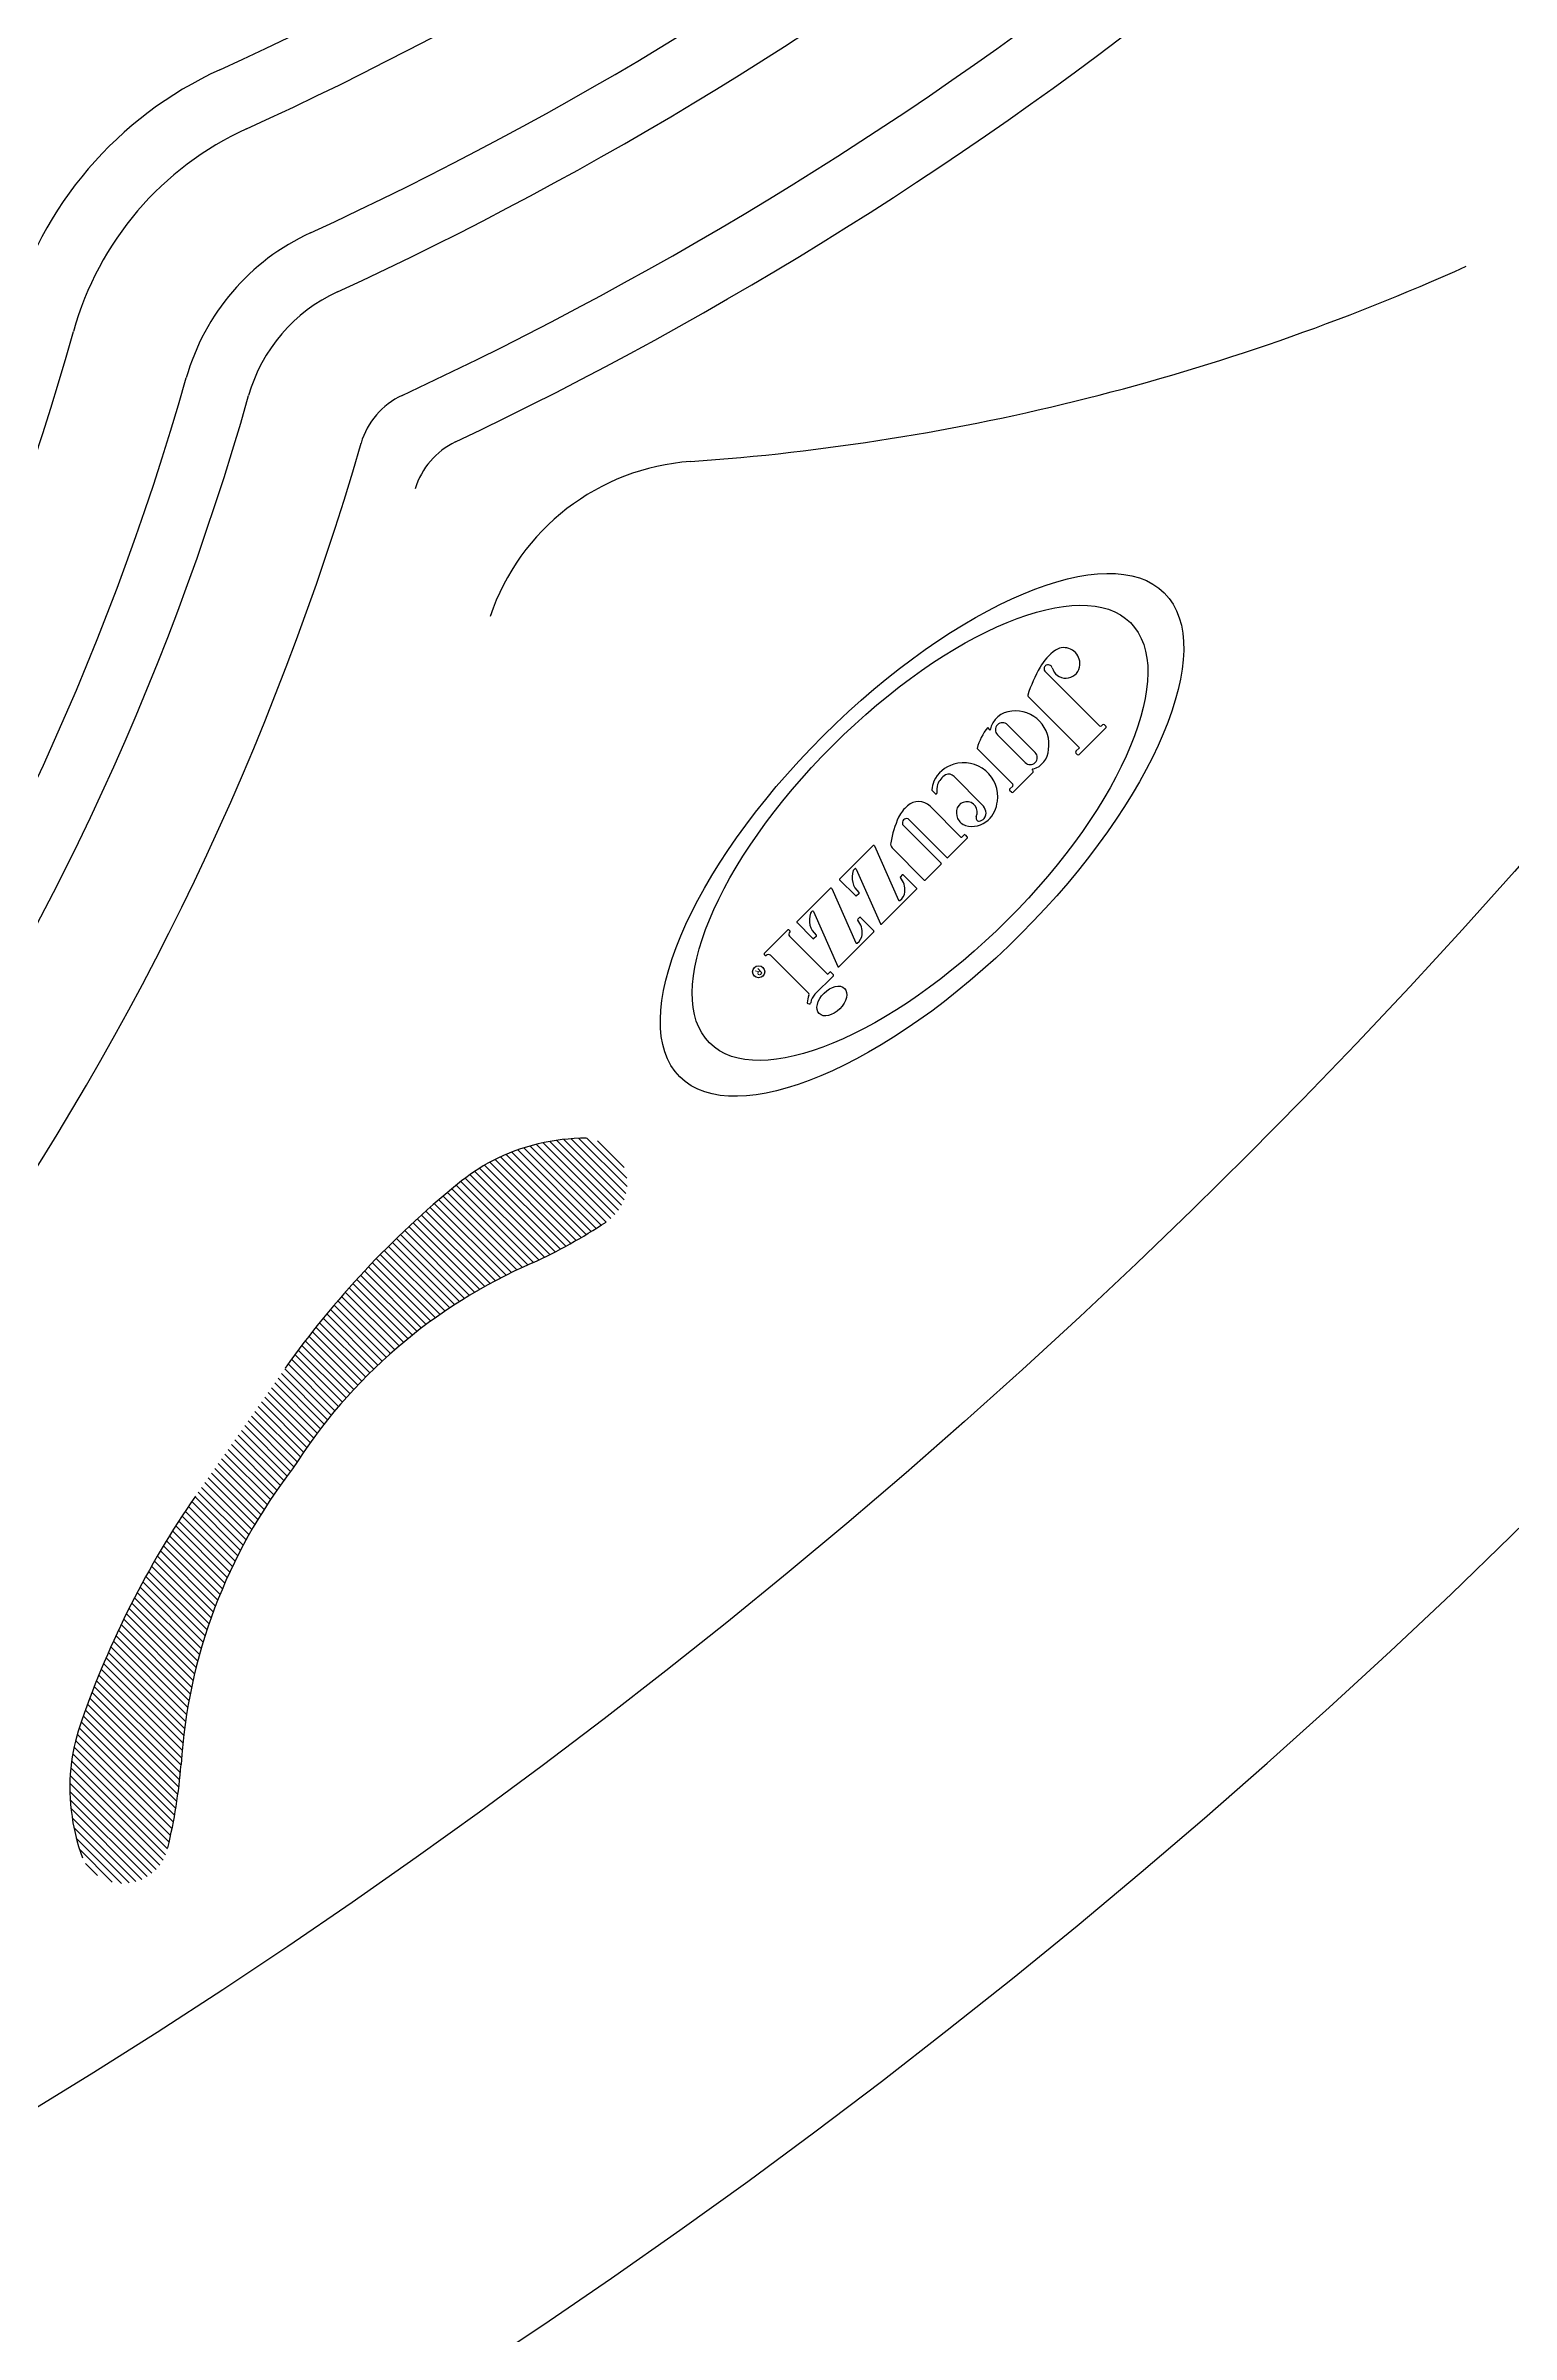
# Model space of a CAD drawing. Header units: millimetres. Extents: x -1265.95 to -1263.98, y 2239.13 to 2240.96.
# Drawn here: x -1264.451 to -1264.2584, y 2239.2881 to 2239.589 of the extents above; entities that cross this region are included whole.
import ezdxf
from ezdxf.enums import TextEntityAlignment as Align

# ---------------------------------------------------------------- set-up
doc = ezdxf.new("R2010")
doc.units = ezdxf.units.MM
doc.layers.add('jacuzzi', color=1, linetype='Continuous')
doc.styles.add('ROMANS', font='romans', dxfattribs={"height": 4})

msp = doc.modelspace()

# ---------------------------------------------------------------- hatches: boundary and pattern name
at = {"layer": 'jacuzzi'}
h = msp.add_hatch(dxfattribs=at)
h.set_pattern_fill('ANSI31', color=256, scale=0.005999999999999926, angle=90, style=0)
h.set_pattern_definition([(135, (-1265.526048045855, 2231.744542879253), (-0.0005303300858899041, -0.000530330085889904), [])])
h.paths.add_polyline_path([(-1264.387051660107, 2239.428968817452, 0.04001454400603576), (-1264.37719453967, 2239.434460495156, 0.6938377762855723), (-1264.379941055671, 2239.445360502591, 0.1177673447023922), (-1264.392298454266, 2239.442402409265, 0.04259187891050135), (-1264.396118650849, 2239.439929834546, 0.06980968098465323), (-1264.419541511593, 2239.415146733706), (-1264.425444839228, 2239.406715908109), (-1264.431348166865, 2239.398285082512, 0.0698096809816707), (-1264.446625573655, 2239.367798473413, 0.04259187890962165), (-1264.447642449691, 2239.363362992515, 0.1177673447022849), (-1264.446195668922, 2239.350739108739, 0.6938377762806459), (-1264.435013648573, 2239.351886250025, 0.04001454400633235), (-1264.433224493303, 2239.363027177757, -0.1502414616668748), (-1264.418563962056, 2239.401897866044, -0.1502414616667112)])

# ---------------------------------------------------------------- linework, layer by layer
for p, q in [((-1264.319701104826, 2239.506770550768), (-1264.312513108148, 2239.499575609181)), ((-1264.31515688122, 2239.496676245203), (-1264.321905582954, 2239.503431467408)), ((-1264.3268742225, 2239.499022239394), (-1264.327208659968, 2239.49935699999)), ((-1264.3259234522, 2239.498400310047), (-1264.322272499988, 2239.494745830353)), ((-1264.320963003167, 2239.496054063184), (-1264.324613955379, 2239.499708542878)), ((-1264.311691506457, 2239.499285743566), (-1264.31517972815, 2239.495800888875)), ((-1264.312254840758, 2239.499575484475), (-1264.312117771984, 2239.499712420944)), ((-1264.311859504594, 2239.499712296237), (-1264.311691381751, 2239.499544010956)), ((-1264.323924465145, 2239.491918809199), (-1264.328602926257, 2239.496601790553)), ((-1264.31543799554, 2239.495801013582), (-1264.315606118383, 2239.495969298862)), ((-1264.315605993677, 2239.496227566252), (-1264.31515688122, 2239.496676245203)), ((-1264.331622509579, 2239.492888956335), (-1264.327934481237, 2239.489197364689)), ((-1264.32428409234, 2239.49130138633), (-1264.323924589851, 2239.491660541809)), ((-1264.32127913254, 2239.493416802765), (-1264.323840771131, 2239.490857636792)), ((-1264.321330854927, 2239.493726967342), (-1264.321279007834, 2239.493675070155)), ((-1264.330741754946, 2239.48494628947), (-1264.334780053932, 2239.488988490186)), ((-1264.334520684369, 2239.49108507533), (-1264.334075871337, 2239.490639832528)), ((-1264.324099038521, 2239.490857761499), (-1264.324284217046, 2239.49104311894)), ((-1264.338351887703, 2239.486545418504), (-1264.333323980026, 2239.481512652956)), ((-1264.332575415508, 2239.482260494923), (-1264.337625244869, 2239.487315203336)), ((-1264.342266434009, 2239.483827289519), (-1264.346661784322, 2239.479436181813)), ((-1264.34208204731, 2239.483792906125), (-1264.338921651868, 2239.476661711166)), ((-1264.33975712619, 2239.483516332149), (-1264.33554182027, 2239.479296953479)), ((-1264.329888062437, 2239.484816182628), (-1264.332446281813, 2239.48226043257)), ((-1264.3303150142, 2239.485243546904), (-1264.330612621251, 2239.484946227117)), ((-1264.330185880505, 2239.485243484551), (-1264.329888000084, 2239.484945316322)), ((-1264.344501442017, 2239.480748788237), (-1264.341306373866, 2239.473539356915)), ((-1264.338435509484, 2239.47997842114), (-1264.338673589406, 2239.479740571025)), ((-1264.336562225272, 2239.478232523104), (-1264.338306375789, 2239.479978358787)), ((-1264.333324042379, 2239.481383519261), (-1264.335412686575, 2239.479296891126)), ((-1264.347876802279, 2239.478222336651), (-1264.352272152591, 2239.473831228945)), ((-1264.347692415579, 2239.478187953257), (-1264.344532020137, 2239.471056758298)), ((-1264.34670129009, 2239.479346529642), (-1264.34456149656, 2239.477204668683)), ((-1264.344139197004, 2239.477497489213), (-1264.344432362865, 2239.47720460633)), ((-1264.336562287625, 2239.478103389409), (-1264.341158357693, 2239.473511755692)), ((-1264.352311658359, 2239.473741576774), (-1264.350171864829, 2239.471599715815)), ((-1264.350111810286, 2239.475143835369), (-1264.346916742136, 2239.467934404047)), ((-1264.344045877753, 2239.474373468272), (-1264.344283957674, 2239.474135618157)), ((-1264.342172593541, 2239.472627570236), (-1264.343916744058, 2239.474373405919)), ((-1264.353465202828, 2239.472744512723), (-1264.356569076694, 2239.469643634867)), ((-1264.353336069133, 2239.47274445037), (-1264.353199096381, 2239.472607345278)), ((-1264.348302760841, 2239.466972320174), (-1264.353246403892, 2239.471920739681)), ((-1264.349749565274, 2239.471892536345), (-1264.350042731134, 2239.471599653462)), ((-1264.342172655894, 2239.472498436541), (-1264.346768725962, 2239.467906802824)), ((-1264.356569139047, 2239.469514501171), (-1264.35644064871, 2239.469385886689)), ((-1264.355775277461, 2239.469406540043), (-1264.350736063786, 2239.464362457574)), ((-1264.349957842796, 2239.464247443774), (-1264.347488329085, 2239.466714573789)), ((-1264.34795948917, 2239.4671861891), (-1264.348173627146, 2239.466972257821)), ((-1264.347488266732, 2239.466843707485), (-1264.347830355475, 2239.467186126747)), ((-1264.350867832095, 2239.463058668455), (-1264.350676582284, 2239.46301502331))]:
    msp.add_line(p, q, dxfattribs=at)
at = {"layer": 'jacuzzi', "color": 3}
msp.add_lwpolyline([(-1264.895837286479, 2240.958501669846, 36499.99997180494), (-1264.895737286479, 2240.958501664366)], format="xyb", dxfattribs=at)
at = {"layer": 'jacuzzi'}
for centre, radius in [((-1264.895837286479, 2240.046001669845), 0.8524999999999894), ((-1264.35731207722, 2239.467241162989), 0.0007946180292527129)]:
    msp.add_circle(centre, radius, dxfattribs=at)
for centre, radius, start, end in [((-1264.611626880562, 2239.988561483643), 0.4425763688760747, 294.493458165052, 348.5741763296843), ((-1264.611626880562, 2239.988561483643), 0.4510951008645476, 294.493458165052, 348.5741763296843), ((-1264.611626880562, 2239.988561483643), 0.4670288184437983, 294.732305392439, 348.5741763296843), ((-1264.611626880562, 2239.988561483643), 0.4755475504322725, 294.732305392439, 348.5741763296843), ((-1264.611626880562, 2239.988561483643), 0.491481268011522, 294.9660741577813, 348.5741763296843), ((-1264.611626880562, 2239.988561483643), 0.4999999999999938, 295.399788504994, 348.5741763296843), ((-1264.407409967052, 2239.540312745316), 0.04999999999999939, 114.493458165052, 164.483031943079), ((-1264.407409967052, 2239.540312745316), 0.04148126801152668, 114.493458165052, 164.483031943079), ((-1264.403680333045, 2239.537123913497), 0.02999999999999963, 114.732305392439, 164.1700065837908), ((-1264.387244419695, 2239.832890009826), 0.2993126863162828, 274.0181313400795, 294.248291851398), ((-1264.403680333045, 2239.537123913497), 0.02148126801152562, 114.732305392439, 164.1700065837908), ((-1264.769054968124, 2239.640721127433), 0.3338438577128046, 270, 344.483031943079), ((-1264.769054968124, 2239.640721127433), 0.3497775752920552, 270, 344.1700065837909), ((-1264.769054968124, 2239.640721127433), 0.3582963072805297, 270, 344.1700065837909), ((-1264.399960891238, 2239.533939694537), 0.009999999999999877, 114.9660741577813, 163.8644831491064), ((-1264.769054968124, 2239.640721127433), 0.3742300248597791, 270, 343.8644831491064), ((-1264.392871663121, 2239.527859676785), 0.009999999999999877, 115.3997885049939, 163.2998532178965), ((-1264.36416877142, 2239.504386798539), 0.02999999999999963, 94.01813134007949, 161.3904581357069), ((-1264.314321303774, 2239.503858556807), 0.00691561041184519, 125.1477374275155, 150.3906663710073), ((-1264.317254794324, 2239.508025108152), 0.00181997336414345, 99.78118667953872, 125.1477374275155), ((-1264.317205108231, 2239.50773689215), 0.002112440750221887, 347.9526401366919, 99.78118667953872), ((-1264.302598909026, 2239.497254891364), 0.02037005463747639, 150.5327655101968, 161.8167816095722), ((-1264.319202515303, 2239.5070692074), 0.0006054000811997617, 162.1752637683477, 181.5012646929737), ((-1264.319243231651, 2239.507104641124), 0.0005668017380958553, 185.1922761673118, 216.1166206593779), ((-1264.319345702118, 2239.507115247856), 0.0004549933410358625, 111.1005864368095, 162.1752637683477), ((-1264.319270552361, 2239.506920498644), 0.0006637389789262921, 60.74749798979176, 111.1005864368095), ((-1264.319168546855, 2239.507102623925), 0.0004549933410358625, 14.36052346761884, 60.74749798979176), ((-1264.316942831034, 2239.507672456305), 0.001842509620443206, 194.3605234676189, 348.2099385301849), ((-1264.321776386906, 2239.503560538749), 0.0001826226441872878, 163.7954881664453, 224.9723343099877), ((-1264.323875539303, 2239.498450365542), 0.003052726751960445, 93.37219830758814, 169.2028679527191), ((-1264.323559365627, 2239.497118183832), 0.004407590457415699, 351.2756392439017, 96.4579742185059), ((-1264.321368652797, 2239.494671293083), 0.007487424988978417, 141.2583215127895, 165.058542808025), ((-1264.325268703789, 2239.499054426462), 0.0009255073020725407, 44.97233430998774, 224.9723343099877), ((-1264.3123839121, 2239.499704680523), 0.000182622644187249, 224.9723343099877, 314.9723343076848), ((-1264.311988700642, 2239.499583224895), 0.000182622644187249, 44.97233430998774, 134.9723343076848), ((-1264.311820577799, 2239.499414939614), 0.0001826226441872554, 314.9723343076848, 44.97233430998774), ((-1264.330449348925, 2239.490428210191), 0.004270101185214153, 106.6546981191259, 154.3155983505831), ((-1264.330351936721, 2239.490261333429), 0.004458128184621409, 352.1036778362089, 107.2394516196212), ((-1264.321617751578, 2239.495399946768), 0.0009255073020693243, 224.9723343099877, 44.97233430998774), ((-1264.321995085913, 2239.496583836938), 0.002795535711650668, 284.8953967336024, 357.2484270186112), ((-1264.315476922335, 2239.496098370204), 0.0001826226441872554, 134.9723343076848, 224.9723343099877), ((-1264.315308799492, 2239.495930084924), 0.000182622644187249, 224.9723343099877, 314.9723343076848), ((-1264.329908151963, 2239.490679189767), 0.004671822420891797, 159.9754142257697, 173.8812812032326), ((-1264.331720792818, 2239.491114375321), 0.002194756140795418, 160.2426913608855, 189.8307302776662), ((-1264.331301517679, 2239.490911987372), 0.0026582112801499, 123.5495298073564, 159.1920014233641), ((-1264.332342491801, 2239.492305370592), 0.000926793785141958, 39.02669510672781, 117.511214831771), ((-1264.324053661193, 2239.491789737857), 0.0001826226441872483, 314.9723343076848, 44.97233430998774), ((-1264.321266256903, 2239.493791503013), 9.131132209361328e-05, 96.42764259171162, 224.9723343099877), ((-1264.321408203882, 2239.493545998813), 0.000182622644187249, 314.9723343076848, 44.97233430998774), ((-1264.335101558101, 2239.485773611656), 0.004210719616554541, 129.0459095017553, 154.8224609629916), ((-1264.336295754483, 2239.487474252664), 0.002142490008147962, 44.97233430998774, 132.8955777448913), ((-1264.334440213323, 2239.491165468703), 0.0001137483352589672, 174.1034975718284, 224.9723343099877), ((-1264.33399540029, 2239.4907202259), 0.0001137483352589656, 224.9723343099877, 9.83073027766621), ((-1264.329545761143, 2239.488157542618), 0.001784805878551553, 159.365910941905, 250.8795133553843), ((-1264.329957852982, 2239.488218573315), 0.001380457022709748, 335.2556472811722, 155.7066326949507), ((-1264.329349484286, 2239.487831639713), 0.001966580366760662, 15.40962202403774, 43.98475143575939), ((-1264.329894874791, 2239.490070194408), 0.003981152496582306, 313.5719525801103, 353.9250467988582), ((-1264.324155020998, 2239.491172190281), 0.0001826226441872483, 134.9723343076848, 224.9723343099877), ((-1264.323969842473, 2239.490986832841), 0.0001826226441872483, 224.9723343099877, 314.9723343076848), ((-1264.326107810094, 2239.481766650766), 0.01405608752227887, 155.637269031006, 170.0508363072768), ((-1264.337850823857, 2239.486804250168), 0.000576479724769891, 75.83497746891712, 199.2360288908603), ((-1264.338222691655, 2239.486674489846), 0.0001826226441856016, 199.2360288919338, 224.9723343099877), ((-1264.337754440917, 2239.487186131994), 0.0001826226441920698, 44.97233430998774, 75.83497746891712), ((-1264.329285527634, 2239.48951755976), 0.003161342101932884, 254.4995295446731, 312.4741943268319), ((-1264.32832794193, 2239.487457284509), 0.0004185558594907486, 154.0018601950199, 269.0595946927275), ((-1264.328432565675, 2239.488009019684), 0.0009751467483122939, 275.7533165927514, 321.3137469957355), ((-1264.328583130441, 2239.488109673902), 0.001155693633361469, 322.0843255668802, 12.21496003249859), ((-1264.342186040637, 2239.483746818472), 0.0001137483352589656, 23.90191270324454, 134.9723343076848), ((-1264.339240341997, 2239.484032617517), 0.0007304905767515097, 167.1416600274817, 224.9723343099877), ((-1264.330677156922, 2239.485010825142), 9.131132209362417e-05, 224.9723343099877, 314.9723343076848), ((-1264.330250478529, 2239.485178948879), 9.131132209362417e-05, 44.97233430998774, 134.9723343076848), ((-1264.329952598108, 2239.484880780652), 9.131132209362417e-05, 314.9723343076848, 44.97233430998774), ((-1264.346597248651, 2239.479371583789), 9.131132209362417e-05, 134.9723343076848, 224.9723343099877), ((-1264.342418141911, 2239.479632085849), 0.00261840255933219, 159.7998688863338, 228.7495479321236), ((-1264.342853734561, 2239.479182472771), 0.002433133650174183, 139.0466545814123, 146.1941393422302), ((-1264.344605435344, 2239.480702700585), 0.0001137483352589656, 23.90191270324454, 139.0466545814123), ((-1264.338609053734, 2239.479675973001), 9.131132209362417e-05, 134.9723343076848, 220.0311602889132), ((-1264.340642837249, 2239.477967540298), 0.00256481700339895, 355.1296647746196, 40.03116028891322), ((-1264.338370973813, 2239.479913823116), 9.131132209362417e-05, 44.97233430998774, 134.9723343076848), ((-1264.33338857805, 2239.481448117285), 9.131132209362417e-05, 314.9723343076848, 44.97233430998774), ((-1264.332510817484, 2239.482325030594), 9.131132209362417e-05, 224.9723343099877, 314.9723343076848), ((-1264.347796408906, 2239.478141865604), 0.0001137483352589656, 23.90191270324454, 134.9723343076848), ((-1264.344496898536, 2239.477269204354), 9.131132209362417e-05, 224.9723343099877, 314.9723343076848), ((-1264.344219590377, 2239.47757796026), 0.0001137483352589656, 314.9723343076848, 48.74954793212363), ((-1264.338817658541, 2239.476707798819), 0.0001137483352589656, 203.9019127032445, 305.3097812832801), ((-1264.339674290474, 2239.477917225639), 0.001595818341346187, 305.3097812832801, 353.977162663616), ((-1264.336626823296, 2239.478167987433), 9.131132209362417e-05, 314.9723343076848, 44.97233430998774), ((-1264.335477222246, 2239.479361489151), 9.131132209362417e-05, 224.9723343099877, 314.9723343076848), ((-1264.352207616921, 2239.473766630921), 9.131132209362417e-05, 134.9723343076848, 224.9723343099877), ((-1264.34802851018, 2239.474027132981), 0.00261840255933219, 159.7998688863338, 228.7495479321236), ((-1264.34846410283, 2239.473577519903), 0.002433133650174183, 139.0466545814123, 146.1941393422302), ((-1264.350215803614, 2239.475097747716), 0.0001137483352589656, 23.90191270324454, 139.0466545814123), ((-1264.344219422004, 2239.474071020133), 9.131132209362417e-05, 134.9723343076848, 220.0311602889132), ((-1264.346253205518, 2239.47236258743), 0.00256481700339895, 355.1296647746196, 40.03116028891322), ((-1264.343981342082, 2239.474308870248), 9.131132209362417e-05, 44.97233430998774, 134.9723343076848), ((-1264.341222893364, 2239.473576353716), 9.131132209362417e-05, 203.9019127032445, 314.9723343076848), ((-1264.353400667157, 2239.472679914699), 9.131132209362417e-05, 44.97233430998774, 134.9723343076848), ((-1264.352988011796, 2239.472178882365), 0.0003652452883744967, 127.1447014098458, 224.9723343099877), ((-1264.353263694405, 2239.472542809607), 9.131132209362417e-05, 307.1447014098458, 44.97233430998774), ((-1264.350107266805, 2239.471664251486), 9.131132209362417e-05, 224.9723343099877, 314.9723343076848), ((-1264.349829958646, 2239.471973007392), 0.0001137483352589656, 314.9723343076848, 48.74954793212363), ((-1264.34442802681, 2239.471102845951), 0.0001137483352589656, 203.9019127032445, 305.3097812832801), ((-1264.345284658744, 2239.472312272771), 0.001595818341346187, 305.3097812832801, 353.977162663616), ((-1264.342237191565, 2239.472563034565), 9.131132209362417e-05, 314.9723343076848, 44.97233430998774), ((-1264.356504541023, 2239.469579036843), 9.131132209362417e-05, 134.9723343076848, 224.9723343099877), ((-1264.356376050686, 2239.46945042236), 9.131132209362417e-05, 224.9723343099877, 318.5834855625983), ((-1264.356033669558, 2239.469148397359), 0.0003652452883744967, 44.97233430998774, 138.5834855625983), ((-1264.346833261633, 2239.467971400848), 9.131132209362417e-05, 203.9019127032445, 314.9723343076848), ((-1264.350865259835, 2239.464233386232), 0.0001826226441888532, 336.2023210281189, 44.97233430998774), ((-1264.348238162817, 2239.467036855845), 9.131132209410462e-05, 224.9723343099877, 314.9723343076848), ((-1264.347894953499, 2239.467121591077), 9.13113220928184e-05, 44.97233430998774, 134.9723343076848), ((-1264.347552864756, 2239.466779171813), 9.131132209474803e-05, 314.9723343076848, 44.97233430768478), ((-1264.350847516235, 2239.463147691055), 9.131132209253509e-05, 176.9328148347477, 257.1446728928801), ((-1264.348065344903, 2239.462998612091), 0.002877473891318541, 156.2023210281189, 176.9328148412546), ((-1264.350635950565, 2239.463193068511), 0.0001826226441874746, 257.1446728960562, 354.3998345735933), ((-1264.348670085798, 2239.463000308055), 0.001792669960240826, 134.0265908395913, 174.3998345735933), ((-1264.379927318728, 2239.418012629466), 0.02734787657483078, 90.02877988833984, 116.8953178830619), ((-1264.379721698706, 2239.418783530532), 0.02675866612889637, 118.0347392009492, 129.9373017034473), ((-1264.319510228093, 2239.344065936011), 0.1227140476043945, 129.0978263822354, 144.6029439436027), ((-1264.416378673491, 2239.493200659816), 0.07061022084288048, 294.5405194399451, 303.5340159518329), ((-1264.358778865693, 2239.364180860787), 0.07068826092649275, 113.5759587591006, 147.753140492201), ((-1264.362673863311, 2239.358618227702), 0.07068826092656272, 142.2468595089016, 176.4240412391622), ((-1264.330341351871, 2239.328597488176), 0.1227140476043938, 145.3970560584309, 160.902173618381), ((-1264.421146459895, 2239.35962284041), 0.02675866612889637, 160.0626982943885, 171.9652607986293), ((-1264.420492376041, 2239.360079723721), 0.02734787657483078, 173.1046821136858, 199.9712201127875), ((-1264.503613110912, 2239.368616971893), 0.07061022084288048, 346.4659840448456, 355.4594805590731)]:
    msp.add_arc(centre, radius, start, end, dxfattribs=at)
for centre, major_axis, ratio in [((-1264.335837286479, 2239.485237682057), (0.03183516587177995, 0.03180443701618079), 0.4087758624858926), ((-1264.336106185108, 2239.485506840491), (0.02765682535744052, 0.02763012964000141), 0.4152232476980265), ((-1264.347690265909, 2239.463400750833), (0.001662558547582086, 0.001660953764942047), 0.6218033982988019)]:
    msp.add_ellipse(centre, major_axis=major_axis, ratio=ratio, dxfattribs=at)

# ---------------------------------------------------------------- texts
at = {"layer": 'jacuzzi', "style": 'ROMANS'}
msp.add_text('R', height=0.0007962383468127593, rotation=224.9723343099874, dxfattribs=at).set_placement((-1264.35731207722, 2239.467241162989), align=Align.MIDDLE_CENTER)

doc.saveas('drawing.dxf')
